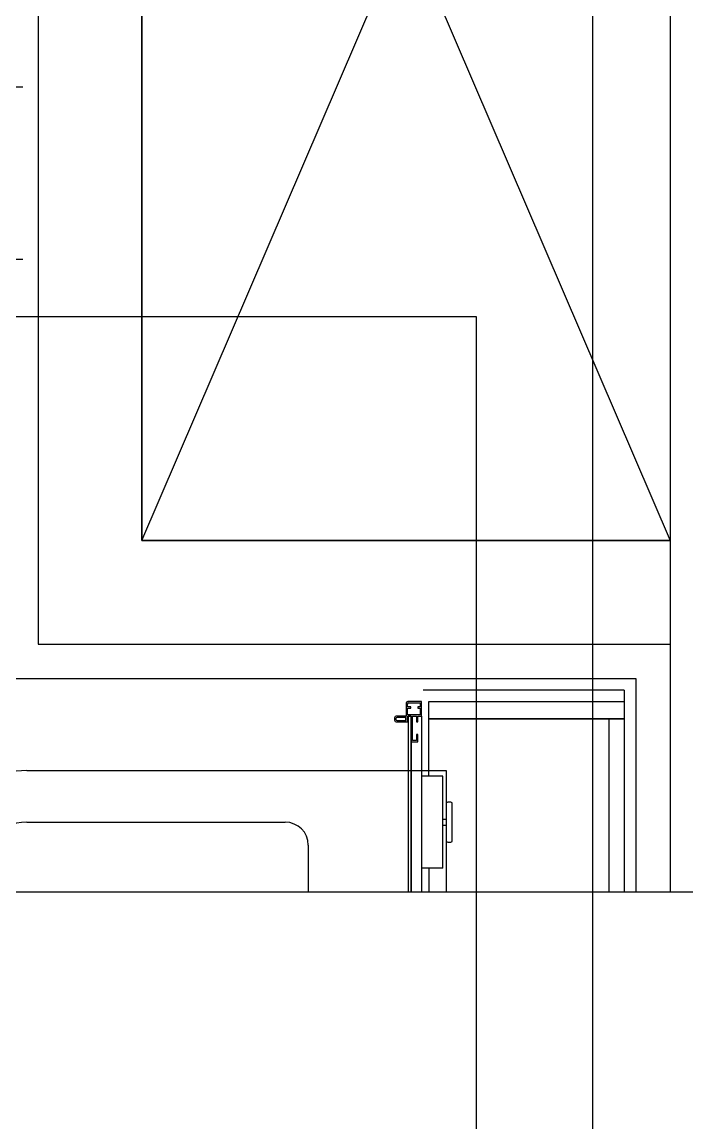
# Model space of a CAD drawing. Header units: millimetres. Extents: x 968909 to 1007504, y 395965 to 423289.
# Drawn here: x 981532 to 982111, y 403742 to 404700 of the extents above; entities that cross this region are included whole.
import ezdxf

# ---------------------------------------------------------------- set-up
doc = ezdxf.new("R2010")
doc.units = ezdxf.units.MM
doc.header["$LTSCALE"] = 100
doc.layers.add('l4', color=4, linetype='Continuous')

msp = doc.modelspace()

# ---------------------------------------------------------------- linework, layer by layer
at = {"elevation": 54985.43}
for points in [[(982029.1, 405545.06), (997615.42, 405545.06), (997615.42, 395965.32), (982029.1, 395965.32)], [(968909.02, 404443.77), (981927.44, 404443.77), (981927.44, 395965.32), (968909.02, 395965.32)]]:
    msp.add_lwpolyline(points, close=True, dxfattribs=at)
at = {"layer": 'l4'}
for p, q in [((981636.34, 404248.69, 0), (982096.34, 405318.69, 0)), ((981636.34, 405318.69, 0), (982096.34, 404248.69, 0)), ((981636.34, 405148.69, 0), (981636.34, 404248.69, 0)), ((981546.34, 405058.69, 0), (981546.34, 404158.69, 0)), ((981636.34, 404248.69, 0), (981636.34, 405058.69, 0)), ((982096.34, 405058.69, 0), (982096.34, 404248.69, 0)), ((982096.34, 404958.69, 54985.43), (982096.34, 403942.85, 54985.43)), ((981436.09, 404643.68, 0), (981532.89, 404643.68, 0)), ((981436.09, 404493.69, 0), (981532.89, 404493.69, 0)), ((982096.34, 404248.69, 0), (981636.34, 404248.69, 0)), ((981636.34, 404248.69, 0), (982096.34, 404248.69, 0)), ((981546.34, 404158.69, 0), (982096.34, 404158.69, 0)), ((981516.34, 404128.69, 0), (982066.34, 404128.69, 0)), ((982066.34, 404128.69, 0), (982066.34, 403942.85, 0)), ((982056.34, 404118.69, 0), (981881.18, 404118.69, 0)), ((982056.34, 404118.69, 0), (982056.34, 403942.85, 0)), ((981870.59, 404108.69, 0), (981867.89, 404108.69, 0)), ((981879.79, 404108.69, 0), (981870.59, 404108.69, 0)), ((981879.79, 404095.99, 0), (981879.79, 404108.69, 0)), ((981886.34, 404093.69, 0), (981886.34, 404108.69, 0)), ((981886.34, 404108.69, 0), (982056.34, 404108.69, 0)), ((982056.34, 404108.69, 0), (982056.34, 404093.69, 0)), ((981866.39, 404107.19, 0), (981866.39, 404095.99, 0)), ((981867.59, 404103.99, 0), (981867.59, 404106.49, 0)), ((981870.59, 404103.99, 0), (981867.59, 404103.99, 0)), ((981867.59, 404102.79, 0), (981870.59, 404102.79, 0)), ((981867.59, 404097.19, 0), (981867.59, 404102.79, 0)), ((981868.59, 404107.49, 0), (981870.59, 404107.49, 0)), ((981870.59, 404107.49, 0), (981878.59, 404107.49, 0)), ((981870.59, 404102.79, 0), (981870.59, 404103.99, 0)), ((981878.59, 404103.99, 0), (981876.59, 404103.99, 0)), ((981876.59, 404103.99, 0), (981876.59, 404102.79, 0)), ((981876.59, 404102.79, 0), (981878.59, 404102.79, 0)), ((981878.59, 404107.49, 0), (981878.59, 404103.99, 0)), ((981878.59, 404102.79, 0), (981878.59, 404097.19, 0)), ((981856.39, 404094.49, 0), (981856.39, 404092.49, 0)), ((981857.54, 404093.79, 0), (981857.54, 404093.19, 0)), ((981866.39, 404095.99, 0), (981857.89, 404095.99, 0)), ((981857.89, 404090.99, 0), (981867.59, 404090.99, 0)), ((981866.34, 404094.79, 0), (981858.54, 404094.79, 0)), ((981858.54, 404092.19, 0), (981866.34, 404092.19, 0)), ((981866.34, 404092.19, 0), (981866.34, 404094.79, 0)), ((981878.59, 404097.19, 0), (981867.59, 404097.19, 0)), ((981867.59, 404090.99, 0), (981867.59, 404095.99, 0)), ((981867.59, 404095.99, 0), (981870.99, 404095.99, 0)), ((981870.99, 404095.99, 0), (981868.19, 404095.99, 0)), ((981868.19, 404095.99, 0), (981868.19, 403942.85, 0)), ((981870.94, 404095.99, 0), (981870.94, 403942.85, 0)), ((981870.99, 404095.99, 0), (981870.99, 404073.69, 0)), ((981870.99, 403942.85, 0), (981870.99, 404095.99, 0)), ((981872.09, 404074.89, 0), (981872.09, 404095.99, 0)), ((981872.09, 404095.99, 0), (981875.59, 404095.99, 0)), ((981875.59, 404095.99, 0), (981875.59, 404090.99, 0)), ((981875.59, 404090.99, 0), (981876.79, 404090.99, 0)), ((981876.79, 404090.99, 0), (981876.79, 404095.99, 0)), ((981876.79, 404095.99, 0), (981879.79, 404095.99, 0)), ((981879.79, 404095.99, 0), (981879.79, 403942.85, 0)), ((982056.34, 404093.69, 0), (981886.34, 404093.69, 0)), ((981886.34, 404043.69, 0), (981886.34, 404093.69, 0)), ((981886.34, 404093.69, 0), (982056.34, 404093.69, 0)), ((982042.94, 404093.69, 0), (982042.94, 403942.85, 0)), ((982056.34, 404093.69, 0), (982056.34, 403942.85, 0)), ((981876.79, 404079.89, 0), (981875.59, 404079.89, 0)), ((981875.59, 404079.89, 0), (981875.59, 404074.89, 0)), ((981876.79, 404073.69, 0), (981876.79, 404079.89, 0)), ((981870.99, 404073.69, 0), (981876.79, 404073.69, 0)), ((981875.59, 404074.89, 0), (981872.09, 404074.89, 0)), ((981536.34, 404048.69, 0), (981901.34, 404048.69, 0)), ((981898.49, 404043.69, 0), (981879.79, 404043.69, 0)), ((981893.59, 404043.69, 0), (981893.49, 404043.79, 0)), ((981898.49, 403963.69, 0), (981898.49, 404043.69, 0)), ((981901.34, 404048.69, 0), (981901.34, 403942.85, 0)), ((981901.59, 403986.79, 0), (981901.59, 404020.59, 0)), ((981906.49, 403986.79, 0), (981906.49, 404020.59, 0)), ((981536.34, 404003.69, 0), (981761.34, 404003.69, 0)), ((981898.49, 404006.39, 0), (981901.59, 404006.39, 0)), ((981898.49, 404000.99, 0), (981901.59, 404000.99, 0)), ((981781.34, 403983.69, 0), (981781.34, 403942.85, 0)), ((981898.49, 403963.69, 0), (981879.79, 403963.69, 0)), ((981886.34, 403963.69, 0), (981886.34, 403942.85, 0))]:
    msp.add_line(p, q, dxfattribs=at)
at = {"layer": 'l4', "elevation": 54985.43}
msp.add_lwpolyline([(972899.62, 420465.36), (1001940.94, 420465.36), (1001940.94, 403942.85), (972899.62, 403942.85)], close=True, dxfattribs=at)
at = {"layer": 'l4'}
for centre, radius, start, end in [((981867.89, 404107.19, 0), 1.5, 90, 180), ((981868.59, 404106.49, 0), 1, 90, 180), ((981857.89, 404094.49, 0), 1.5, 90, 180), ((981857.89, 404092.49, 0), 1.5, 180, 270), ((981858.54, 404093.79, 0), 1, 90, 180), ((981858.54, 404093.19, 0), 1, 180, 270), ((981536.34, 403958.69, 0), 90, 90, 180), ((981904.04, 404015.88, 0), 5.3, 62.47843, 117.52157), ((981536.34, 403958.69, 0), 45, 90, 180), ((981761.34, 403983.69, 0), 20, 0, 90), ((981904.04, 403991.49, 0), 5.3, 242.47843, 297.52157)]:
    msp.add_arc(centre, radius, start, end, dxfattribs=at)

doc.saveas('drawing.dxf')
